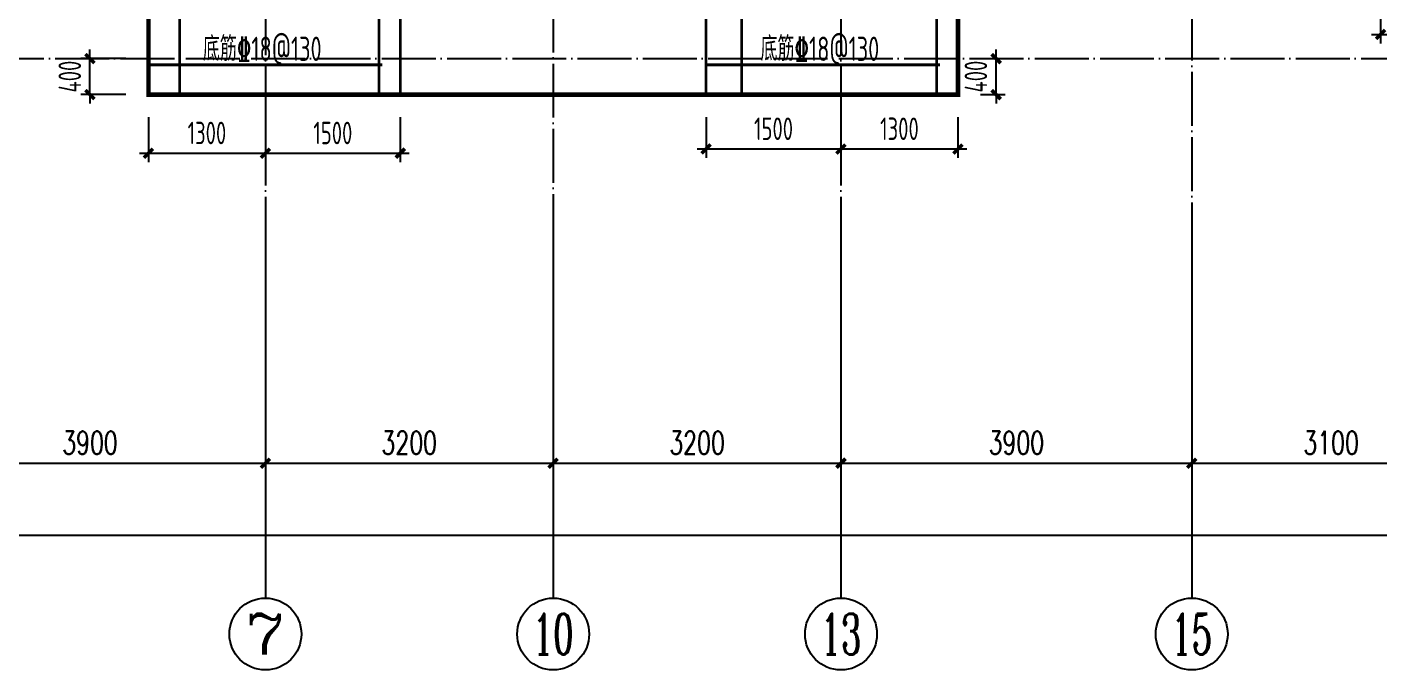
# Model space of a CAD drawing. Extents: x 393367 to 3005760, y 4998 to 826018.
# Drawn here: x 2210215 to 2225247, y 557077 to 564229 of the extents above; entities that cross this region are included whole.
import ezdxf
from ezdxf.enums import TextEntityAlignment as Align

# ---------------------------------------------------------------- set-up
doc = ezdxf.new("R2010")
doc.units = 0
doc.header["$LTSCALE"] = 1000
doc.linetypes.add('DASH', pattern=[0.35, 0.25, -0.1])
doc.linetypes.add('DOTE', pattern=[2.42, 2, -0.2, 0.02, -0.2])
doc.layers.get('0').update_dxf_attribs({"linetype": 'CONTINUOUS'})
doc.layers.get('Defpoints').update_dxf_attribs({"linetype": 'CONTINUOUS'})
for name, color, linetype in [('AXIS', 3, 'CONTINUOUS'), ('AXIS_TEXT', 7, 'CONTINUOUS'), ('DIM', 3, 'CONTINUOUS'), ('DOTE', 8, 'DOTE'), ('FSK_FREIN', 2, 'CONTINUOUS'), ('S-板正筋', 2, 'CONTINUOUS'), ('S-板负筋文字', 4, 'CONTINUOUS')]:
    doc.layers.add(name, color=color, linetype=linetype)
doc.layers.add('加厚区', color=30, linetype='CONTINUOUS', lineweight=35)
doc.layers.add('施工图板区边界', color=7, linetype='CONTINUOUS', lineweight=35)
doc.styles.add('_TCH_AXIS', font='COMPLEX', dxfattribs={"bigfont": 'GBCBIG'})
doc.styles.add('_TCH_DIM_T3', font='SIMPLEX', dxfattribs={"width": 0.705882, "bigfont": 'GBCBIG'})
doc.styles.add('COMPLEX', font='COMPLEX')
doc.styles.add('TSSD_Rein', font='Tssdeng.shx', dxfattribs={"width": 0.7, "bigfont": 'hztxt.shx'})
doc.dimstyles.new('_TCH_ARCH&&100', dxfattribs={"dimtxt": 255, "dimasz": 100, "dimexe": 250, "dimexo": 300, "dimgap": 100, "dimtad": 1, "dimdec": 0, "dimzin": 0, "dimdsep": 46, "dimtxsty": '_TCH_DIM_T3', "dimblk": 'ARCHTICK', "dimcen": 0.09, "dimclrt": 7, "dimazin": 2, "dimtfac": 1, "dimtdec": 0, "dimtix": 1, "dimtmove": 2, "dimatfit": 3, "dimldrblk": 'ARCHTICK', "dimfxl": 1, "dimtolj": 1, "dimtzin": 0, "dimarcsym": 0})
doc.dimstyles.new('TSSD_100_100$0', dxfattribs={"dimtxt": 250, "dimasz": 100, "dimexe": 100, "dimexo": 250, "dimgap": 100, "dimtad": 1, "dimdec": 0, "dimzin": 0, "dimdsep": 46, "dimtxsty": 'TSSD_Rein', "dimblk": 'ARCHTICK', "dimcen": 0, "dimdle": 100, "dimclrt": 7, "dimadec": 0, "dimazin": 0, "dimtfac": 1, "dimtdec": 0, "dimtix": 1, "dimtmove": 2, "dimatfit": 3, "dimldrblk": '_tsdbk', "dimfxl": 1, "dimtolj": 1, "dimtzin": 0, "dimarcsym": 0})

# ---------------------------------------------------------------- blocks, each defined once
blk = doc.blocks.new('_ArchTick')
at = {"color": 0, "linetype": 'ByBlock', "const_width": 0.4}
blk.add_lwpolyline([(-0.5, -0.5), (0.5, 0.5)], dxfattribs=at)
blk = doc.blocks.new('*D2800')
at = {"layer": 'AXIS', "color": 0, "lineweight": -2}
for p, q in [((2208965, 561577), (2208965, 559127)), ((2212865, 561577), (2212865, 559127)), ((2208965, 559377), (2212865, 559377))]:
    blk.add_line(p, q, dxfattribs=at)
at = {"layer": 'Defpoints', "color": 0}
for p in [(2208965, 561877), (2212865, 561877), (2212865, 559377)]:
    blk.add_point(p, dxfattribs=at)
at = {"layer": 'AXIS', "color": 0, "lineweight": -2, "xscale": 100, "yscale": 100, "zscale": 100, "rotation": 180}
blk.add_blockref('_ArchTick', (2208965, 559377), dxfattribs=at)
at = {"layer": 'AXIS', "color": 0, "lineweight": -2, "xscale": 100, "yscale": 100, "zscale": 100}
blk.add_blockref('_ArchTick', (2212865, 559377), dxfattribs=at)
at = {"layer": 'AXIS', "color": 7, "insert": (2210915, 559604), "char_height": 255, "attachment_point": 5, "style": '_TCH_DIM_T3'}
blk.add_mtext('\\A1;3900', dxfattribs=at)
blk = doc.blocks.new('*D2801')
at = {"layer": 'AXIS', "color": 0, "lineweight": -2}
for p, q in [((2212865, 561577), (2212865, 559127)), ((2216065, 561577), (2216065, 559127)), ((2212865, 559377), (2216065, 559377))]:
    blk.add_line(p, q, dxfattribs=at)
at = {"layer": 'Defpoints', "color": 0}
for p in [(2212865, 561877), (2216065, 561877), (2216065, 559377)]:
    blk.add_point(p, dxfattribs=at)
at = {"layer": 'AXIS', "color": 0, "lineweight": -2, "xscale": 100, "yscale": 100, "zscale": 100, "rotation": 180}
blk.add_blockref('_ArchTick', (2212865, 559377), dxfattribs=at)
at = {"layer": 'AXIS', "color": 0, "lineweight": -2, "xscale": 100, "yscale": 100, "zscale": 100}
blk.add_blockref('_ArchTick', (2216065, 559377), dxfattribs=at)
at = {"layer": 'AXIS', "color": 7, "insert": (2214465, 559604), "char_height": 255, "attachment_point": 5, "style": '_TCH_DIM_T3'}
blk.add_mtext('\\A1;3200', dxfattribs=at)
blk = doc.blocks.new('*D2802')
at = {"layer": 'AXIS', "color": 0, "lineweight": -2}
for p, q in [((2216065, 561577), (2216065, 559127)), ((2219265, 561577), (2219265, 559127)), ((2216065, 559377), (2219265, 559377))]:
    blk.add_line(p, q, dxfattribs=at)
at = {"layer": 'Defpoints', "color": 0}
for p in [(2216065, 561877), (2219265, 561877), (2219265, 559377)]:
    blk.add_point(p, dxfattribs=at)
at = {"layer": 'AXIS', "color": 0, "lineweight": -2, "xscale": 100, "yscale": 100, "zscale": 100, "rotation": 180}
blk.add_blockref('_ArchTick', (2216065, 559377), dxfattribs=at)
at = {"layer": 'AXIS', "color": 0, "lineweight": -2, "xscale": 100, "yscale": 100, "zscale": 100}
blk.add_blockref('_ArchTick', (2219265, 559377), dxfattribs=at)
at = {"layer": 'AXIS', "color": 7, "insert": (2217665, 559604), "char_height": 255, "attachment_point": 5, "style": '_TCH_DIM_T3'}
blk.add_mtext('\\A1;3200', dxfattribs=at)
blk = doc.blocks.new('*D2803')
at = {"layer": 'AXIS', "color": 0, "lineweight": -2}
for p, q in [((2219265, 561577), (2219265, 559127)), ((2223165, 561577), (2223165, 559127)), ((2219265, 559377), (2223165, 559377))]:
    blk.add_line(p, q, dxfattribs=at)
at = {"layer": 'Defpoints', "color": 0}
for p in [(2219265, 561877), (2223165, 561877), (2223165, 559377)]:
    blk.add_point(p, dxfattribs=at)
at = {"layer": 'AXIS', "color": 0, "lineweight": -2, "xscale": 100, "yscale": 100, "zscale": 100, "rotation": 180}
blk.add_blockref('_ArchTick', (2219265, 559377), dxfattribs=at)
at = {"layer": 'AXIS', "color": 0, "lineweight": -2, "xscale": 100, "yscale": 100, "zscale": 100}
blk.add_blockref('_ArchTick', (2223165, 559377), dxfattribs=at)
at = {"layer": 'AXIS', "color": 7, "insert": (2221215, 559604), "char_height": 255, "attachment_point": 5, "style": '_TCH_DIM_T3'}
blk.add_mtext('\\A1;3900', dxfattribs=at)
blk = doc.blocks.new('*D2804')
at = {"layer": 'AXIS', "color": 0, "lineweight": -2}
for p, q in [((2223165, 561577), (2223165, 559127)), ((2226265, 561577), (2226265, 559127)), ((2223165, 559377), (2226265, 559377))]:
    blk.add_line(p, q, dxfattribs=at)
at = {"layer": 'Defpoints', "color": 0}
for p in [(2223165, 561877), (2226265, 561877), (2226265, 559377)]:
    blk.add_point(p, dxfattribs=at)
at = {"layer": 'AXIS', "color": 0, "lineweight": -2, "xscale": 100, "yscale": 100, "zscale": 100, "rotation": 180}
blk.add_blockref('_ArchTick', (2223165, 559377), dxfattribs=at)
at = {"layer": 'AXIS', "color": 0, "lineweight": -2, "xscale": 100, "yscale": 100, "zscale": 100}
blk.add_blockref('_ArchTick', (2226265, 559377), dxfattribs=at)
at = {"layer": 'AXIS', "color": 7, "insert": (2224715, 559604), "char_height": 255, "attachment_point": 5, "style": '_TCH_DIM_T3'}
blk.add_mtext('\\A1;3100', dxfattribs=at)
blk = doc.blocks.new('*D2806')
at = {"layer": 'AXIS', "color": 0, "lineweight": -2}
for p, q in [((2202265, 561577), (2202265, 558327)), ((2257265, 561577), (2257265, 558327)), ((2202265, 558577), (2257265, 558577))]:
    blk.add_line(p, q, dxfattribs=at)
at = {"layer": 'Defpoints', "color": 0}
for p in [(2202265, 561877), (2257265, 561877), (2257265, 558577)]:
    blk.add_point(p, dxfattribs=at)
at = {"layer": 'AXIS', "color": 0, "lineweight": -2, "xscale": 100, "yscale": 100, "zscale": 100, "rotation": 180}
blk.add_blockref('_ArchTick', (2202265, 558577), dxfattribs=at)
at = {"layer": 'AXIS', "color": 0, "lineweight": -2, "xscale": 100, "yscale": 100, "zscale": 100}
blk.add_blockref('_ArchTick', (2257265, 558577), dxfattribs=at)
at = {"layer": 'AXIS', "color": 7, "insert": (2229765, 558804), "char_height": 255, "attachment_point": 5, "style": '_TCH_DIM_T3'}
blk.add_mtext('\\A1;55000', dxfattribs=at)
blk = doc.blocks.new('_axiso')
blk.add_circle((0, 0), 0.5)
at = {"layer": 'AXIS_TEXT', "style": 'COMPLEX', "width": 1.041667}
blk.add_attdef('A', text='', height=0.56, dxfattribs=at).set_placement((-0.25, -0.28), (0.25, -0.28), align=Align.FIT)
blk = doc.blocks.new('*D3097')
at = {"layer": 'Defpoints', "color": 0}
for p in [(2211565, 563477), (2212865, 563477), (2212865, 562825)]:
    blk.add_point(p, dxfattribs=at)
at = {"layer": 'DIM', "color": 0, "lineweight": -2}
for p, q in [((2211565, 563227), (2211565, 562725)), ((2212865, 563227), (2212865, 562725)), ((2211465, 562825), (2212965, 562825))]:
    blk.add_line(p, q, dxfattribs=at)
at = {"layer": 'DIM', "color": 0, "lineweight": -2, "xscale": 100, "yscale": 100, "zscale": 100, "rotation": 180}
blk.add_blockref('_ArchTick', (2211565, 562825), dxfattribs=at)
at = {"layer": 'DIM', "color": 0, "lineweight": -2, "xscale": 100, "yscale": 100, "zscale": 100}
blk.add_blockref('_ArchTick', (2212865, 562825), dxfattribs=at)
at = {"layer": 'DIM', "color": 7, "insert": (2212215, 563050), "char_height": 250, "attachment_point": 5, "style": 'TSSD_Rein'}
blk.add_mtext('\\A1;1300', dxfattribs=at)
blk = doc.blocks.new('_tsdbk')
blk.add_line((-1, 0), (0, 0))
at = {"const_width": 0.5}
blk.add_lwpolyline([(-0.7, -0.7), (0.7, 0.7)], dxfattribs=at)
blk = doc.blocks.new('*D3098')
at = {"layer": 'Defpoints', "color": 0}
for p in [(2212865, 563477), (2214365, 563477), (2214365, 562825)]:
    blk.add_point(p, dxfattribs=at)
at = {"layer": 'DIM', "color": 0, "lineweight": -2}
for p, q in [((2212865, 563227), (2212865, 562725)), ((2214365, 563227), (2214365, 562725)), ((2212765, 562825), (2214465, 562825))]:
    blk.add_line(p, q, dxfattribs=at)
at = {"layer": 'DIM', "color": 0, "lineweight": -2, "xscale": 100, "yscale": 100, "zscale": 100, "rotation": 180}
blk.add_blockref('_ArchTick', (2212865, 562825), dxfattribs=at)
at = {"layer": 'DIM', "color": 0, "lineweight": -2, "xscale": 100, "yscale": 100, "zscale": 100}
blk.add_blockref('_ArchTick', (2214365, 562825), dxfattribs=at)
at = {"layer": 'DIM', "color": 7, "insert": (2213615, 563050), "char_height": 250, "attachment_point": 5, "style": 'TSSD_Rein'}
blk.add_mtext('\\A1;1500', dxfattribs=at)
blk = doc.blocks.new('*D3099')
at = {"layer": 'Defpoints', "color": 0}
for p in [(2217765, 563477), (2219265, 563477), (2219265, 562872)]:
    blk.add_point(p, dxfattribs=at)
at = {"layer": 'DIM', "color": 0, "lineweight": -2}
for p, q in [((2217765, 563227), (2217765, 562772)), ((2219265, 563227), (2219265, 562772)), ((2217665, 562872), (2219365, 562872))]:
    blk.add_line(p, q, dxfattribs=at)
at = {"layer": 'DIM', "color": 0, "lineweight": -2, "xscale": 100, "yscale": 100, "zscale": 100, "rotation": 180}
blk.add_blockref('_ArchTick', (2217765, 562872), dxfattribs=at)
at = {"layer": 'DIM', "color": 0, "lineweight": -2, "xscale": 100, "yscale": 100, "zscale": 100}
blk.add_blockref('_ArchTick', (2219265, 562872), dxfattribs=at)
at = {"layer": 'DIM', "color": 7, "insert": (2218515, 563097), "char_height": 250, "attachment_point": 5, "style": 'TSSD_Rein'}
blk.add_mtext('\\A1;1500', dxfattribs=at)
blk = doc.blocks.new('*D3100')
at = {"layer": 'Defpoints', "color": 0}
for p in [(2219265, 563477), (2220565, 563477), (2220565, 562872)]:
    blk.add_point(p, dxfattribs=at)
at = {"layer": 'DIM', "color": 0, "lineweight": -2}
for p, q in [((2219265, 563227), (2219265, 562772)), ((2220565, 563227), (2220565, 562772)), ((2219165, 562872), (2220665, 562872))]:
    blk.add_line(p, q, dxfattribs=at)
at = {"layer": 'DIM', "color": 0, "lineweight": -2, "xscale": 100, "yscale": 100, "zscale": 100, "rotation": 180}
blk.add_blockref('_ArchTick', (2219265, 562872), dxfattribs=at)
at = {"layer": 'DIM', "color": 0, "lineweight": -2, "xscale": 100, "yscale": 100, "zscale": 100}
blk.add_blockref('_ArchTick', (2220565, 562872), dxfattribs=at)
at = {"layer": 'DIM', "color": 7, "insert": (2219915, 563097), "char_height": 250, "attachment_point": 5, "style": 'TSSD_Rein'}
blk.add_mtext('\\A1;1300', dxfattribs=at)
blk = doc.blocks.new('*D3101')
at = {"layer": 'Defpoints', "color": 0}
for p in [(2210915, 563877), (2211565, 563877), (2211565, 563477)]:
    blk.add_point(p, dxfattribs=at)
at = {"layer": 'DIM', "color": 0, "lineweight": -2}
for p, q in [((2211315, 563877), (2210815, 563877)), ((2210915, 563877), (2210915, 563977)), ((2210915, 563477), (2210915, 563877)), ((2211315, 563477), (2210815, 563477)), ((2210915, 563477), (2210915, 563377))]:
    blk.add_line(p, q, dxfattribs=at)
at = {"layer": 'DIM', "color": 0, "lineweight": -2, "xscale": 100, "yscale": 100, "zscale": 100}
for p, rotation in [((2210915, 563877), 270), ((2210915, 563477), 90)]:
    blk.add_blockref('_ArchTick', p, dxfattribs=dict(at, rotation=rotation))
at = {"layer": 'DIM', "color": 7, "insert": (2210690, 563677), "char_height": 250, "attachment_point": 5, "rotation": 90, "style": 'TSSD_Rein'}
blk.add_mtext('\\A1;400', dxfattribs=at)
blk = doc.blocks.new('*D3104')
at = {"layer": 'Defpoints', "color": 0}
for p in [(2220565, 563877), (2220990, 563877), (2220565, 563477)]:
    blk.add_point(p, dxfattribs=at)
at = {"layer": 'DIM', "color": 0, "lineweight": -2}
for p, q in [((2220815, 563877), (2221090, 563877)), ((2220990, 563877), (2220990, 563977)), ((2220990, 563477), (2220990, 563877)), ((2220815, 563477), (2221090, 563477)), ((2220990, 563477), (2220990, 563377))]:
    blk.add_line(p, q, dxfattribs=at)
at = {"layer": 'DIM', "color": 0, "lineweight": -2, "xscale": 100, "yscale": 100, "zscale": 100}
for p, rotation in [((2220990, 563877), 270), ((2220990, 563477), 90)]:
    blk.add_blockref('_ArchTick', p, dxfattribs=dict(at, rotation=rotation))
at = {"layer": 'DIM', "color": 7, "insert": (2220765, 563677), "char_height": 250, "attachment_point": 5, "rotation": 90, "style": 'TSSD_Rein'}
blk.add_mtext('\\A1;400', dxfattribs=at)
blk = doc.blocks.new('*D3119')
at = {"layer": 'Defpoints', "color": 0}
for p in [(2225265, 564677), (2226265, 564677), (2226265, 564147)]:
    blk.add_point(p, dxfattribs=at)
at = {"layer": 'DIM', "color": 0, "lineweight": -2}
for p, q in [((2225265, 564427), (2225265, 564047)), ((2226265, 564427), (2226265, 564047)), ((2225165, 564147), (2226365, 564147))]:
    blk.add_line(p, q, dxfattribs=at)
at = {"layer": 'DIM', "color": 0, "lineweight": -2, "xscale": 100, "yscale": 100, "zscale": 100, "rotation": 180}
blk.add_blockref('_ArchTick', (2225265, 564147), dxfattribs=at)
at = {"layer": 'DIM', "color": 0, "lineweight": -2, "xscale": 100, "yscale": 100, "zscale": 100}
blk.add_blockref('_ArchTick', (2226265, 564147), dxfattribs=at)
at = {"layer": 'DIM', "color": 7, "insert": (2225765, 564372), "char_height": 250, "attachment_point": 5, "style": 'TSSD_Rein'}
blk.add_mtext('\\A1;1000', dxfattribs=at)

msp = doc.modelspace()

# ---------------------------------------------------------------- linework, layer by layer
at = {"layer": 'AXIS'}
for p, q in [((2212865.2138, 561876.98994), (2212865.2138, 557876.98994)), ((2216065.2138, 561876.98994), (2216065.2138, 557876.98994)), ((2219265.2138, 561876.98994), (2219265.2138, 557876.98994)), ((2223165.2138, 561876.98994), (2223165.2138, 557876.98994))]:
    msp.add_line(p, q, dxfattribs=at)
at = {"layer": 'DOTE', "linetype": 'DOTE', "ltscale": 0.3}
for p, q in [((2223165.2138, 580426.98994), (2223165.2138, 561876.98994)), ((2212865.2138, 571776.98994), (2212865.2138, 561876.98994)), ((2219265.2138, 571776.98994), (2219265.2138, 561876.98994)), ((2216065.2138, 568176.98994), (2216065.2138, 561876.98994)), ((2200365.2138, 563876.98994), (2259165.2138, 563876.98994))]:
    msp.add_line(p, q, dxfattribs=at)
at = {"layer": 'FSK_FREIN', "linetype": 'DASH', "const_width": 30}
for points in [[(2211913.5063, 569376.9906), (2211913.51253, 563476.9906)], [(2218159.55468, 569376.9906), (2218159.56092, 563476.9906)]]:
    msp.add_lwpolyline(points, dxfattribs=at)
at = {"layer": 'S-板正筋', "color": 1, "linetype": 'DASH', "const_width": 30}
for points in [[(2214127.55039, 569376.9906), (2214127.55039, 563476.9906)], [(2220327.74337, 569376.9906), (2220327.74337, 563476.9906)], [(2211565.21538, 563808.11684), (2214165.22168, 563808.11684)], [(2217765.40837, 563808.11684), (2220365.41467, 563808.11684)]]:
    msp.add_lwpolyline(points, dxfattribs=at)
at = {"layer": '加厚区', "linetype": 'DASH', "const_width": 30}
for points in [[(2211565.21538, 563476.9906), (2214365.21574, 563476.9906), (2214365.21574, 569376.9906), (2211565.21538, 569376.9906)], [(2217765.41211, 563476.9906), (2220565.40873, 563476.9906), (2220565.40873, 569376.9906), (2217765.41211, 569376.9906)]]:
    msp.add_lwpolyline(points, close=True, dxfattribs=at)
at = {"layer": '施工图板区边界', "lineweight": 35, "const_width": 50}
msp.add_lwpolyline([(2211565.21538, 563476.9906), (2220565.40873, 563476.9906), (2220565.40873, 564676.98971), (2238965.40513, 564676.98971), (2238965.40513, 563476.9906), (2247965.59848, 563476.9906), (2247965.59848, 564676.9897), (2257765.5979, 564676.9897), (2257765.5979, 574076.98994), (2248365.61201, 574076.98994), (2248365.55815, 575376.99086), (2238565.40415, 575376.99086), (2238565.40415, 574076.98994), (2220965.40979, 574076.98994), (2220965.40979, 575376.99086), (2211165.21428, 575376.99086), (2211165.21428, 574076.98994), (2201365.2138, 574076.98994), (2201365.2138, 564676.98971), (2211565.21538, 564676.98971)], close=True, dxfattribs=at)

# ---------------------------------------------------------------- block references
at = {"layer": 'AXIS'}
ref = msp.add_blockref('_axiso', (2212865.2138, 557476.98994), dxfattribs=dict(at, xscale=800, yscale=800, zscale=800))
ref.add_attrib('A', '7', dxfattribs={"layer": 'AXIS_TEXT', "height": 452.54834, "style": '_TCH_AXIS', "width": 1.5}).set_placement((2212638.93963, 557250.71577), (2213091.48797, 557250.71577), align=Align.FIT)
ref = msp.add_blockref('_axiso', (2216065.2138, 557476.98994), dxfattribs=dict(at, xscale=800, yscale=800, zscale=800))
ref.add_attrib('A', '10', dxfattribs={"layer": 'AXIS_TEXT', "height": 452.54834, "style": '_TCH_AXIS', "width": 0.724138}).set_placement((2215838.93963, 557250.71577), (2216291.48797, 557250.71577), align=Align.FIT)
ref = msp.add_blockref('_axiso', (2219265.2138, 557476.98994), dxfattribs=dict(at, xscale=800, yscale=800, zscale=800))
ref.add_attrib('A', '13', dxfattribs={"layer": 'AXIS_TEXT', "height": 452.54834, "style": '_TCH_AXIS', "width": 0.724138}).set_placement((2219038.93963, 557250.71577), (2219491.48797, 557250.71577), align=Align.FIT)
ref = msp.add_blockref('_axiso', (2223165.2138, 557476.98994), dxfattribs=dict(at, xscale=800, yscale=800, zscale=800))
ref.add_attrib('A', '15', dxfattribs={"layer": 'AXIS_TEXT', "height": 452.54834, "style": '_TCH_AXIS', "width": 0.724138}).set_placement((2222938.93963, 557250.71577), (2223391.48797, 557250.71577), align=Align.FIT)

# ---------------------------------------------------------------- texts
at = {"layer": 'S-板负筋文字', "color": 3, "style": 'TSSD_Rein', "width": 0.7}
for p in [(2212169.60217, 563851.4145), (2218369.79516, 563851.4145)]:
    msp.add_text('底筋%%13218@130', height=270, dxfattribs=at).set_placement(p)

# ---------------------------------------------------------------- dimensions: what is measured, and where the dimension line sits
at = {"layer": 'AXIS'}
for p1, p2, distance, picture, middle in [((2202265.2138, 561876.98994), (2257265.2138, 561876.98994), -3300, '*D2806', (2229765.2138, 558804.48994)), ((2208965.2138, 561876.98994), (2212865.2138, 561876.98994), -2500, '*D2800', (2210915.2138, 559604.48994)), ((2212865.2138, 561876.98994), (2216065.2138, 561876.98994), -2500, '*D2801', (2214465.2138, 559604.48994)), ((2216065.2138, 561876.98994), (2219265.2138, 561876.98994), -2500, '*D2802', (2217665.2138, 559604.48994)), ((2219265.2138, 561876.98994), (2223165.2138, 561876.98994), -2500, '*D2803', (2221215.2138, 559604.48994)), ((2223165.2138, 561876.98994), (2226265.2138, 561876.98994), -2500, '*D2804', (2224715.2138, 559604.48994))]:
    dim = msp.add_aligned_dim(p1=p1, p2=p2, distance=distance, dimstyle='_TCH_ARCH&&100', dxfattribs=at)
    dim.commit()
    dim.dimension.update_dxf_attribs({"geometry": picture, "text_midpoint": middle})
at = {"layer": 'DIM'}
for base, p1, p2, picture, middle in [((2226265.2138, 564147.13246), (2225265.40863, 564676.98971), (2226265.2138, 564676.98971), '*D3119', (2225765.31121, 564372.13246)), ((2212865.2138, 562825.28053), (2211565.21538, 563476.9906), (2212865.2138, 563476.9906), '*D3097', (2212215.21459, 563050.28053)), ((2214365.21574, 562825.28053), (2212865.2138, 563476.9906), (2214365.21574, 563476.9906), '*D3098', (2213615.21477, 563050.28053)), ((2219265.2138, 562872.01115), (2217765.41211, 563476.9906), (2219265.2138, 563476.9906), '*D3099', (2218515.31295, 563097.01115)), ((2220565.40873, 562872.01115), (2219265.2138, 563476.9906), (2220565.40873, 563476.9906), '*D3100', (2219915.31126, 563097.01115))]:
    dim = msp.add_linear_dim(base=base, p1=p1, p2=p2, dimstyle='TSSD_100_100$0', dxfattribs=at)
    dim.commit()
    dim.dimension.update_dxf_attribs({"geometry": picture, "text_midpoint": middle})
for base, p1, p2, picture, middle in [((2210915.28805, 563876.98994), (2211565.21538, 563476.9906), (2211565.21538, 563876.98994), '*D3101', (2210690.28805, 563676.99027)), ((2220990.20624, 563876.98994), (2220565.40873, 563476.9906), (2220565.40873, 563876.98994), '*D3104', (2220765.20624, 563676.99027))]:
    dim = msp.add_linear_dim(base=base, p1=p1, p2=p2, angle=90, dimstyle='TSSD_100_100$0', dxfattribs=at)
    dim.commit()
    dim.dimension.update_dxf_attribs({"geometry": picture, "text_midpoint": middle})

doc.saveas('drawing.dxf')
